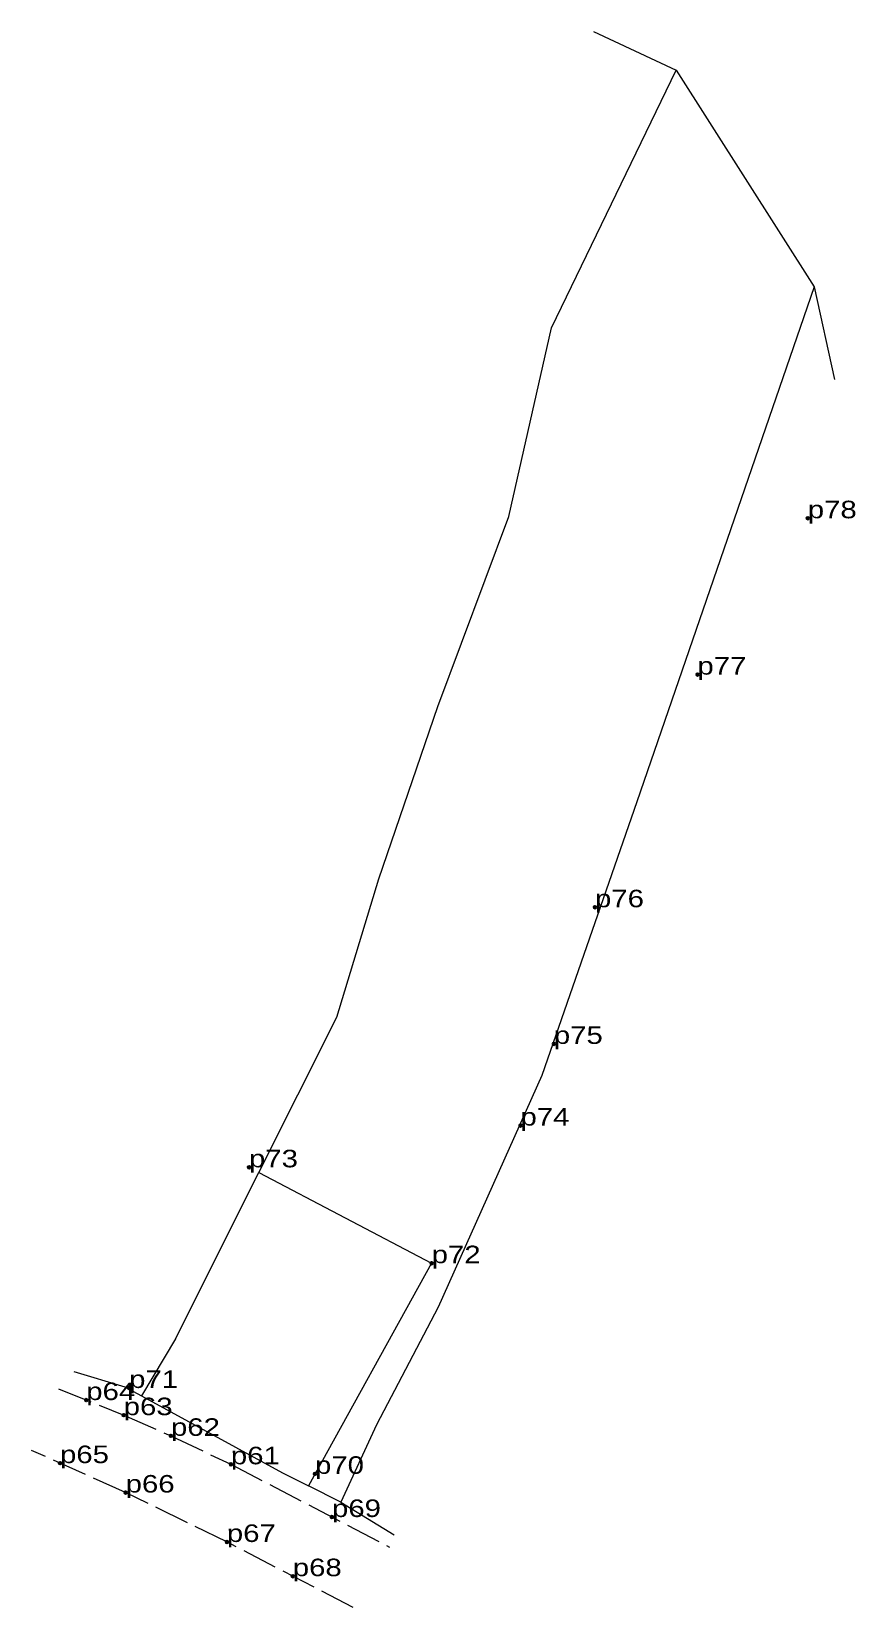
# Model space of a CAD drawing. Header units: metres. Extents: x 536890 to 553692, y 1819780 to 1839668.
# Drawn here: x 548275.4 to 548359.8, y 1823313.2 to 1823474.9 of the extents above.
import ezdxf

# ---------------------------------------------------------------- set-up
doc = ezdxf.new("R2010")
doc.units = ezdxf.units.M
doc.header["$LTSCALE"] = 0.6
doc.header["$PDMODE"] = 32
doc.header["$PDSIZE"] = 0.3
doc.linetypes.add('LONG_DASHED', pattern=[7.5, 6, -1.5])
doc.layers.add('10', color=7, linetype='Continuous', lineweight=13)
doc.layers.add('12', color=7, linetype='Continuous')
doc.layers.add('7', color=7, linetype='Continuous')

msp = doc.modelspace()

# ---------------------------------------------------------------- linework, layer by layer
at = {"layer": '10'}
for p, q in [((548332.99, 1823474.86), (548341.47, 1823470.91)), ((548355.6, 1823448.68), (548357.7, 1823439.15)), ((548298.68, 1823357.79), (548306.68, 1823373.72)), ((548290.11, 1823340.73), (548298.68, 1823357.79)), ((548290.11, 1823340.73), (548286.62, 1823334.89)), ((548279.71, 1823337.38), (548284.93, 1823335.81)), ((548284.93, 1823335.81), (548286.62, 1823334.89)), ((548286.62, 1823334.89), (548301.11, 1823326.97)), ((548301.11, 1823326.97), (548303.75, 1823325.65)), ((548307.06, 1823323.98), (548303.75, 1823325.65)), ((548307.06, 1823323.98), (548312.53, 1823320.64))]:
    msp.add_line(p, q, dxfattribs=at)
for points in [[(548306.68, 1823373.72), (548310.98, 1823387.94), (548317.02, 1823405.6), (548324.31, 1823425.1), (548328.67, 1823444.46), (548341.47, 1823470.91), (548355.6, 1823448.68), (548337.43, 1823395.84), (548327.7, 1823367.76), (548317.07, 1823343.99), (548310.75, 1823331.91), (548307.06, 1823323.98)], [(548298.68, 1823357.79), (548316.39, 1823348.49), (548303.75, 1823325.65)]]:
    msp.add_lwpolyline(points, dxfattribs=at)
at = {"layer": '10', "linetype": 'LONG_DASHED'}
for points in [[(548278.11, 1823335.61), (548284.81, 1823332.9), (548289.66, 1823330.78), (548295.8, 1823327.86), (548312.07, 1823319.37)], [(548308.34, 1823313.17), (548295.39, 1823319.89), (548285.01, 1823324.96), (548275.36, 1823329.29)]]:
    msp.add_lwpolyline(points, dxfattribs=at)
at = {"layer": '7'}
for p in [(548354.96, 1823424.92), (548343.65, 1823408.88), (548333.14, 1823385.01), (548328.92, 1823370.99), (548325.5, 1823362.61), (548297.66, 1823358.33), (548316.39, 1823348.49), (548280.97, 1823334.45), (548285.37, 1823335.69), (548284.81, 1823332.9), (548289.66, 1823330.78), (548278.28, 1823327.98), (548295.8, 1823327.86), (548304.43, 1823326.88), (548285.01, 1823324.96), (548306.17, 1823322.45), (548295.39, 1823319.89), (548302.15, 1823316.37)]:
    msp.add_point(p, dxfattribs=at)

# ---------------------------------------------------------------- texts
at = {"layer": '12', "width": 1.25}
for s, p in [('p78', (548354.96, 1823424.92)), ('p77', (548343.64, 1823408.88)), ('p76', (548333.14, 1823385.01)), ('p75', (548328.92, 1823370.99)), ('p74', (548325.5, 1823362.61)), ('p73', (548297.66, 1823358.33)), ('p72', (548316.39, 1823348.49)), ('p64', (548280.97, 1823334.45)), ('p71', (548285.37, 1823335.69)), ('p63', (548284.81, 1823332.9)), ('p62', (548289.66, 1823330.78)), ('p65', (548278.28, 1823327.98)), ('p61', (548295.8, 1823327.86)), ('p70', (548304.43, 1823326.88)), ('p66', (548285.01, 1823324.96)), ('p69', (548306.17, 1823322.45)), ('p67', (548295.39, 1823319.89)), ('p68', (548302.15, 1823316.38))]:
    msp.add_text(s, height=1.8, dxfattribs=at).set_placement(p)

doc.saveas('drawing.dxf')
